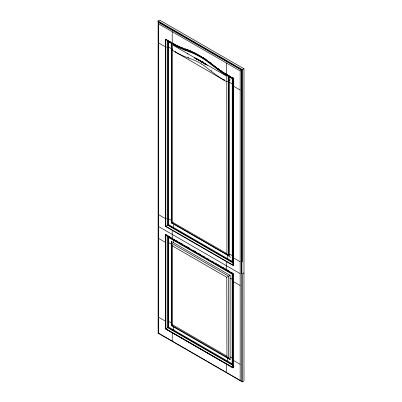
<?xml version="1.0" encoding="UTF-8"?>
<svg xmlns="http://www.w3.org/2000/svg" width="402" height="402" viewBox="0 0 402 402"><rect width="100%" height="100%" fill="white"/><g stroke="black" fill="none" stroke-linecap="round" stroke-linejoin="round"><path stroke-width="0.6" d="M165.513 226.406L165.805 226.241L233.351 265.24L233.351 78.063L232.688 78.435L232.879 264.184A4.578 3.739 60.1 0 0 233.351 265.24L233.065 265.405M166.885 235.17L165.86 234.577L165.86 328.746L233.281 367.669L233.281 273.501L232.582 273.913L232.577 365.358L232.864 366.82A4.357 3.558 60 0 0 233.281 367.669L232.999 367.835L165.579 328.911L167.679 327.695L167.679 236.436L166.388 235.366A4.382 3.578 60.3 0 1 165.86 234.577L165.554 234.693L233.16 273.571M230.396 257.521A4.216 3.442 60.1 0 0 229.653 256.526L228.411 255.521A8.899 7.266 60.1 0 1 226.929 253.747L226.778 76.259L172.644 45.004L172.644 222.276L171.674 222.839L171.659 43.813M230.11 359.584A5.09 4.156 60 0 0 228.924 358.383L228.668 358.212A9.759 7.97 60 0 1 226.924 356.283L226.778 277.295L230.115 275.355L171.282 241.391L171.282 325.615L230.115 359.579L230.115 275.355M171.001 223.231L171.433 222.984M213.201 65.049L215.819 67.194A84.304 48.672 60 0 0 224.442 73.244L233.09 78.214L233.09 265.456L165.488 226.421L165.488 39.18L174.136 44.21L174.423 44.044A2.332 1.462 -64.7 0 0 175.096 45.21L175.975 45.677A91.164 52.632 60 0 0 184.578 49.506L193.548 53.014A106.314 61.38 60 0 1 200.136 56.436A106.314 61.38 60 0 1 206.723 60.622L215.693 67.466A91.164 52.632 60 0 0 224.296 73.566L232.698 78.47M167.574 41.356L176.061 46.21A93.857 54.19 60 0 0 184.056 49.828L184.905 50.139L185.473 49.818M241.577 70.149L240.165 70.958L158.413 23.758L158.252 22.281L241.577 70.149L241.366 381.121L158.423 333.042L158.413 23.758M241.903 273.817L241.903 69.968L158.092 21.582A0.804 0.653 59.6 0 1 158.036 21.401L158.127 20.994L242.426 69.667L243.979 68.772L243.979 380.99L242.426 381.885L241.969 381.694A0.864 0.709 60 0 1 241.833 381.508M233.065 78.229L233.351 78.063L232.14 77.365M165.925 39.265A4.533 3.703 59.6 0 0 166.478 39.999L167.609 40.888L167.609 225.195L165.805 226.241L165.805 39.064M168.031 41.617L168.031 224.949L168.594 224.628L232.803 261.697M243.979 272.903L242.426 273.797L242.426 381.885L158.127 333.213L158.127 20.994L159.674 20.1L243.979 68.772M158.031 333.268L158.262 333.132M168.106 327.449L232.16 364.428L232.16 274.159L168.106 237.18L168.106 327.449L168.674 327.122L232.723 364.101M171.282 325.615L172.644 324.831L172.543 245.818M230.396 79.732L226.778 81.792L172.528 50.305A8.819 7.201 59.6 0 1 171.739 48.15L171.488 46.577A4.176 3.412 59.6 0 0 171.001 45.441M232.577 273.913L167.679 236.436M215.673 67.466L216.105 67.028L215.819 67.194A84.129 48.572 60 0 0 224.447 73.214L224.728 73.084A2.332 1.221 -55.7 0 0 225.175 74.124M166.79 47.089L166.333 46.979M166.79 218.824L166.333 218.713M229.648 82.46L232.321 83.852M229.648 254.195L232.321 255.592M184.061 48.526L182.759 48.109A84.304 48.672 60 0 1 174.136 44.2M184.905 50.139L193.714 53.587A103.696 59.873 60 0 1 200.136 56.923A103.696 59.873 60 0 1 206.558 61.003L216.216 68.39A93.857 54.19 60 0 0 224.21 74.003L232.698 78.953M175.222 51.144A4.739 2.97 -64.7 0 0 175.161 51.994L176.664 52.788A122.218 70.561 60 0 0 187.076 57.501L194.357 60.22A73.732 42.572 60 0 1 198.96 62.516L200.462 63.385A73.732 42.572 60 0 1 205.065 66.4L212.351 72.089A122.218 70.561 60 0 0 222.758 79.39L224.261 80.34A4.739 2.477 -55.7 0 1 224.437 79.561M185.357 48.944L190.819 51.18M186.714 49.481L182.739 48.064A84.129 48.572 60 0 1 174.136 44.165M187 49.315L188.357 49.848M189.724 50.411L191.106 51.014M190.804 51.144L192.211 51.818A113.992 65.812 60 0 1 199.291 55.496A113.992 65.812 60 0 1 206.367 59.988M184.578 49.501L183.995 49.139A3.256 2.648 68.1 0 1 183.146 48.114M200.231 60.923L199.347 60.365A82.651 47.717 60 0 0 195.206 58.26M167.513 40.054L168.513 40.627M169.513 41.205L170.508 41.783M172.986 43.215L173.945 43.768M225.205 73.36L226.165 73.913M226.643 74.189L227.643 74.767M229.14 75.631L230.642 76.501M167.574 40.868L175.096 45.21M168.136 43.783L168.594 44.049M168.594 47.064L171.001 48.451M158.413 42.813L165.488 46.898M233.09 85.927L240.165 90.013M168.594 218.799L171.001 220.185M172.644 222.276L226.778 253.531M158.413 214.547L165.488 218.633M233.09 257.662L240.165 261.747M171.729 222.808L228.462 255.566M168.031 224.949L232.24 262.019L232.24 78.691M167.609 225.195L232.663 262.757M158.413 226.432L240.155 273.626L240.155 380.232M167.905 235.758L169.951 236.939M171.483 237.823L172.503 238.411M173.589 239.039L174.669 239.662M176.292 240.602L177.377 241.225M179.001 242.165L180.081 242.788M181.166 243.411L182.247 244.039M183.87 244.974L184.955 245.602M186.036 246.225L189.829 248.416M193.618 250.602L196.864 252.476M197.945 253.104L200.653 254.667M202.819 255.913L204.442 256.853M207.693 258.727L208.774 259.355M212.563 261.541L213.648 262.164M215.271 263.104L216.351 263.727M217.974 264.667L219.06 265.29M220.14 265.918L221.226 266.541M222.849 267.481L223.929 268.104M225.014 268.727L226.095 269.355M226.638 269.667L229.19 271.144M231.235 272.32L232.261 272.913M168.674 242.612L171.282 244.12M230.115 278.083L232.723 279.591M172.644 246.044L226.778 277.295M158.423 238.321L165.554 242.436M232.999 281.375L240.155 285.51M168.674 321.399L171.282 322.906M230.115 356.87L232.723 358.378M172.644 324.831L226.778 356.082M158.423 317.108L165.554 321.223M233.024 360.177L240.155 364.297M167.679 327.695L232.587 365.172M200.251 60.873L201.131 61.461A82.465 47.612 60 0 1 203.206 62.757M200.141 61.124L201.025 61.652M207.759 60.963L206.377 59.968A114.163 65.913 60 0 0 199.291 55.466A114.163 65.913 60 0 0 192.201 51.783M207.774 60.938L215.839 67.174M206.397 64.712L207.412 65.446M209.156 61.933L210.527 62.948M210.799 62.802L211.698 63.491M242.426 69.667L242.426 261.913M240.165 70.958L240.165 273.631M232.999 273.667L233.024 367.88L165.554 328.926L165.554 234.693M228.959 76.837L228.959 255.948L171.644 222.859L171.644 43.748M228.904 76.832L228.904 255.908M228.849 255.868L228.793 76.827L228.738 255.783M228.627 76.807L228.683 255.742M228.572 76.802L228.572 255.657M228.462 76.787L228.517 255.612M227.768 256.004L227.768 258.787M227.768 358.227L227.768 361.242M226.356 62.988L226.356 74.325M226.356 261.566L226.356 269.827M226.356 364.031L226.356 372.262M173.634 224.748L173.634 227.532M173.634 240.321L173.634 242.748M173.634 326.972L173.634 329.987M172.222 31.733L172.222 43.069M172.222 230.311L172.222 238.542M172.222 332.776L172.222 341.012M168.674 236.853L168.674 327.122M168.594 41.527L168.594 224.628M202.894 57.35A113.992 65.812 60 0 1 203.839 57.953M205.251 58.878A113.992 65.812 60 0 1 206.186 59.506M202.055 62.285A81.712 47.175 60 0 1 203.08 62.938M201.08 61.556A82.093 47.396 60 0 1 203.141 62.848A81.902 47.285 60 0 0 201.05 61.606L199.291 60.521A82.093 47.396 60 0 0 197.226 59.431M204.171 63.521A82.093 47.396 60 0 1 205.191 64.209A82.279 47.506 60 0 0 204.201 63.476M203.176 62.802A82.279 47.506 60 0 0 201.106 61.511L199.307 60.471A82.279 47.506 60 0 0 196.211 58.863M204.236 63.431A82.465 47.612 60 0 1 205.261 64.124M201.156 61.411A82.651 47.717 60 0 1 205.296 64.084M205.372 63.998A83.018 47.928 60 0 0 201.211 61.315L199.392 60.265A83.018 47.928 60 0 0 194.206 57.677M205.332 64.044A82.837 47.828 60 0 0 201.186 61.365L199.372 60.315A82.837 47.828 60 0 0 194.196 57.732M211.025 71.043A6.643 0.447 -32.7 0 1 211.648 70.581M199.271 60.576A81.902 47.285 60 0 0 198.236 60.019A81.712 47.175 60 0 1 199.251 60.627M196.221 58.808A82.465 47.612 60 0 1 199.327 60.421M188.407 57.988A6.643 5.407 68.1 0 1 188.015 56.933M221.793 71.184A84.304 48.672 60 0 1 221.07 70.692M218.914 69.164A84.304 48.672 60 0 1 218.201 68.641M187.337 53.451A3.005 2.442 68.1 0 1 187.417 53.612M187.553 53.943A3.005 2.442 68.1 0 1 187.608 54.114M172.548 245.818A9.809 8.005 60.3 0 1 171.739 243.336L171.719 243.024A5.115 4.176 60.3 0 0 171.277 241.391M228.668 276.199L171.744 243.336L171.744 325.349L228.668 358.212L228.668 276.199"/></g></svg>
